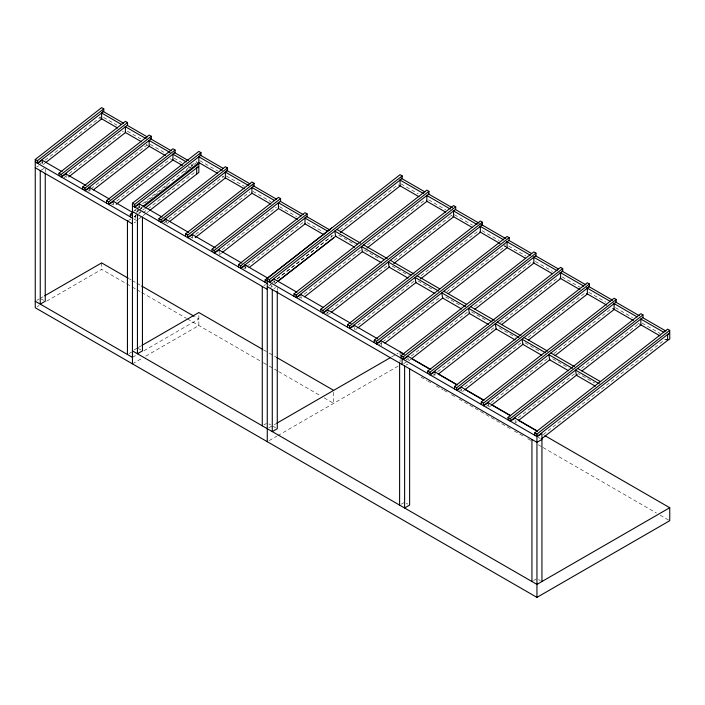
<?xml version="1.0" encoding="UTF-8"?>
<svg xmlns="http://www.w3.org/2000/svg" width="705" height="705" viewBox="0 0 705 705"><rect width="100%" height="100%" fill="white"/><g stroke="black" fill="none" stroke-linecap="round" stroke-linejoin="round"><path stroke-width="0.53" stroke-dasharray="3.52 2.64" d="M40.247 163.93L101.643 116.325M43.243 164.494L44.961 163.155M64.014 177.651L65.732 176.312M69.169 173.624L123.269 131.28M87.781 191.372L90.355 189.363M91.209 188.684L147.037 145.001M111.54 205.093L113.258 203.754M116.695 201.066L170.795 158.713M137.44 207.702L139.158 206.353M142.595 203.674L196.695 161.427M134.62 210.98L136.338 209.641M137.202 208.962L140.656 206.274M144.966 202.908L168.248 184.728M184.631 171.932L196.695 162.502M140.436 208.257L142.154 206.918M136.303 212.17L139.793 209.447M140.586 208.821L142.304 207.481M136.752 212.214L138.48 210.874M139.343 210.196L141.925 208.178M134.153 216.752L137.616 214.047M138.436 213.403L141.925 210.68M142.718 210.055L144.516 208.654M143.036 212.778L194.562 172.434M138.303 219.37L146.032 213.342M146.887 212.663L148.605 211.324M163.983 223.018L223.238 176.647M166.979 223.582L168.698 222.242M190.526 238.343L192.245 237.003M195.673 234.324L249.781 191.971M222.216 249.64L276.316 207.288M219.193 254.902L221.775 252.883M243.604 268.993L246.177 266.975M247.041 266.305L302.859 222.613M277.012 278.942L329.394 237.938M272.28 282.837L333.817 234.774M339.88 230.033L397.946 184.684L400.079 185.917M274.853 283.533L276.571 282.194M275.285 283.392L277.012 282.035M299.035 298.277L300.771 296.928M304.234 294.214L360.572 250.222M367.499 244.802L424.701 200.123M325.789 313.725L389.098 264.278M394.254 260.251L451.456 215.571L453.588 216.805M328.786 314.28L330.522 312.932M357.735 325.111L414.073 281.11M421.008 275.699L478.21 231.02M355.54 329.728L357.276 328.371M379.29 344.622L381.89 342.586M382.762 341.907L440.828 296.558M446.891 291.817L504.956 246.468L504.956 244.512M406.045 360.061L407.781 358.713M411.244 356.007L469.354 310.614M474.509 306.587L531.711 261.907L533.844 263.141M409.05 360.616L410.777 359.268M432.799 375.509L496.108 326.054M500.4 322.714L558.466 277.356M459.554 390.958L461.29 389.601M464.754 386.895L522.863 341.502M528.019 337.475L585.221 292.804L587.353 294.029M462.559 391.513L464.287 390.156M486.3 406.406L549.618 356.95M553.901 353.602L611.975 308.244L614.108 309.477M489.305 406.961L491.041 405.604M518.254 417.783L574.593 373.782M581.528 368.371L638.721 323.692L640.863 324.926M515.188 423.079L516.924 421.722M577.104 374.725L578.505 373.624L594.597 382.921M543.273 434.588L665.476 339.14L667.617 340.374M36.916 166.785L38.581 165.825M41.084 170.152L44.415 168.231M134.109 210.557L135.783 209.588M139.114 213.439L140.78 212.478M128.275 220.489L130.778 219.052M134.109 217.122L135.774 216.162M134.109 222.895L135.774 221.934M36.916 300.286L39.048 299.052M39.991 298.506L43.789 296.32M37.145 306.64L39.048 305.538M46.636 301.158L101.652 269.389L131.192 286.45M134.109 349.909L137.184 348.129M138.136 347.583L140.982 345.943M129.112 353.513L131.606 352.068M132.443 357.356L136.611 354.95M143.829 350.79L198.845 319.021L195.038 316.818M263.943 285.507L265.609 284.547M132.443 363.842L141.934 358.369M145.724 356.175L198.845 325.507L198.845 312.535M268.949 285.692L270.614 284.732M270.614 287.437L272.28 286.468L268.482 284.282M273.945 288.574L275.611 287.614M263.943 424.868L266.446 423.423M268.949 427.75L275.814 423.784M391.548 356.968L398.184 353.135M269.178 440.599L276.765 436.21M277.708 435.664L398.184 366.106M403.78 363.533L406.283 362.088M406.283 364.978L407.948 364.018M401.277 504.154L403.78 502.709M533.615 580.559L536.108 579.113M401.039 183.899L418.188 193.804M428.666 199.859L445.824 209.755M454.399 214.708L472.5 225.159M482.026 230.667L499.184 240.564M508.71 246.071L525.86 255.968M535.395 261.476L552.544 271.372M562.07 276.88L580.18 287.332M588.754 292.284L605.903 302.181M615.43 307.688L632.588 317.585M642.114 323.093L660.215 333.544M450.354 214.84L452.266 215.941M503.714 245.648L505.626 246.75M638.078 323.225L639.981 324.318M665.705 339.175L667.617 340.277M504.956 246.468L507.098 247.693M338.673 235.162L354.765 244.459M364.476 250.063L379.625 258.805M392.174 266.058L408.274 275.347M417.986 280.951L434.077 290.248M445.683 296.946L461.784 306.234M471.486 311.848L487.587 321.136M499.193 327.834L515.284 337.131M524.996 342.736L541.096 352.033M552.694 358.73L568.794 368.019M199.779 160.643L217.827 171.059M226.367 175.986L244.415 186.402M252.954 191.337L271.002 201.753M279.541 206.688L296.638 216.558M307.08 222.586L323.225 231.91M222.339 176.127L224.234 177.219M190.984 164.591L192.888 165.693M103.547 117.427L116.889 125.129M127.367 131.174L140.709 138.876M150.235 144.384L164.529 152.632M174.056 158.131L181.678 162.538M188.35 166.389L190.253 167.49M99.502 117.559L101.643 118.793M146.199 144.516L148.103 145.609M538.144 437.259L540.277 438.492M270.138 284.309L271.566 285.137M421.052 377.113L426.763 380.418M427.715 380.964L432.482 383.714M436.298 385.917L442.96 389.768M443.921 390.323L447.728 392.518M451.544 394.721L455.351 396.924M459.166 399.118L510.623 428.834M514.43 431.028L523.004 435.981M527.772 438.73L530.627 440.378M538.25 444.785L542.066 446.988M543.017 447.534L656.408 513.002M660.224 515.205L669.75 520.704M133.633 218.77L137.44 220.973M263.414 349.812L268.164 352.553M269.116 353.099L275.761 356.933M129.288 278.863L131.192 279.964M132.143 280.511L135.959 282.714M136.911 283.26L140.727 285.463M132.143 286.997L135.959 289.2M136.911 289.746L140.727 291.949M141.679 292.496L186.464 318.352M187.415 318.907L262.463 362.238M263.414 362.784L268.164 365.525M269.116 366.071L277.655 371.006M278.607 371.553L320.387 395.672M324.185 397.867L333.676 403.348L333.676 390.376M138.277 348.464L140.78 349.909M268.949 423.899L270.614 424.868M273.117 426.305L275.611 427.75M406.283 503.194L407.948 504.154M538.611 579.589L540.277 580.559M41.084 298.841L43.587 300.286M515.188 420.171L515.188 422.11M488.442 404.732L488.442 406.662M461.687 389.283L461.687 391.222M434.932 373.835L434.932 375.774M408.177 358.387L408.177 360.325M400.087 353.117L400.087 355.285M400.087 359.612L400.087 361.771M381.423 342.947L381.423 345.855M354.677 327.499L354.677 329.438M331.535 235.32L331.535 237.241M327.922 312.051L327.922 314.959M301.167 296.602L301.167 298.541M277.276 287.755L277.276 289.958M274.412 281.163L274.412 283.102M245.737 265.38L245.737 269.248M219.193 250.055L219.193 253.932M192.659 234.73L192.659 238.607M166.116 219.414L166.116 223.282M139.581 204.089L139.581 207.966M137.44 209.729L137.44 211.923M135.307 214.937L135.307 218.814M113.681 201.48L113.681 205.358M101.652 262.903L101.652 269.389M89.914 187.759L89.914 191.637M66.147 174.038L66.147 177.916M45.252 168.839L45.252 172.126M42.388 160.317L42.388 164.194"/><path stroke-width="1.06" d="M544.921 435.664L669.75 507.732L669.75 520.704L536.946 597.382L35.25 307.732L35.25 159.471L101.643 107.618L103.776 108.852L103.776 111.346L37.383 163.207L37.383 160.705L103.776 108.852M45.816 162.485L101.643 118.889L101.643 113.011M59.017 175.695L59.017 173.192L125.402 121.339L127.543 122.573L127.543 125.067L61.15 176.929L61.15 174.426L127.543 122.573M68.729 176.876L125.402 132.611L125.402 126.733M82.776 189.416L82.776 186.913L149.169 135.06L151.302 136.294L151.302 138.788L84.917 190.65L84.917 188.147L151.302 136.294M93.351 189.918L149.169 146.332L149.169 140.454M106.543 203.137L106.543 200.634L172.936 148.781L175.069 150.015L175.069 152.509L108.676 204.371L108.676 201.859L175.069 150.015M116.254 204.309L172.936 160.053L172.936 154.175M132.443 363.842L132.443 203.243L198.836 151.39L200.969 152.624L200.969 155.118L134.576 206.97L134.576 204.468L200.969 152.624M130.31 216.858L130.31 214.355L132.893 212.328M143.009 206.248L198.836 162.652L198.836 156.783M143.653 206.829L198.836 163.736L197.409 162.917M145.292 208.046L198.836 166.23L198.836 163.736M149.469 210.654L198.836 172.434L198.836 166.662L196.695 167.896L196.695 173.765M158.986 221.062L158.986 218.559L225.371 166.715L227.512 167.949L227.512 170.443L161.119 222.295L161.119 219.793L227.512 167.949M169.553 221.573L225.371 177.977L225.371 172.108M185.521 236.387L185.521 233.884L251.914 182.031L254.047 183.265L254.047 185.759L187.653 237.62L187.653 235.118L254.047 183.265M195.232 237.567L251.914 193.302L251.914 187.424M212.064 251.711L212.064 249.209L278.449 197.356L280.59 198.59L280.59 201.084L214.197 252.945L214.197 250.442L280.59 198.59M222.63 252.214L278.449 208.627L278.449 202.749M238.598 267.028L238.598 264.525L304.992 212.681L307.124 213.915L307.124 216.409L240.74 268.261L240.74 265.759L307.124 213.915M249.173 267.539L304.992 223.943L304.992 218.074M265.142 282.352L265.142 279.85L331.535 228.006M267.274 441.691L267.274 278.378L400.061 174.681L402.194 175.915L402.194 178.409L269.416 282.115L269.407 279.612L402.194 175.915M278.29 280.846L333.668 237.938M277.885 281.357L335.95 236.008M340.286 232.624L400.079 185.917L400.079 180.048M294.038 296.32L294.038 293.818L426.816 190.121L428.948 191.355L428.948 193.849L296.171 297.554L296.171 295.051L428.948 191.355M304.639 296.805L362.705 251.447M367.041 248.063L426.842 201.357L426.842 195.488M320.793 311.769L320.784 309.266L453.562 205.569L455.703 206.803L455.703 209.297L322.916 313.002L327.922 310.112M322.925 313.002L322.916 310.5L455.703 206.803M331.385 312.253L389.451 266.895M393.787 263.511L453.588 216.805L453.588 210.936M347.539 327.217L347.539 324.714L480.316 221.018L482.458 222.251L482.458 224.745L349.671 328.451L349.671 325.948L482.458 222.251M358.14 327.702L416.206 282.344M420.541 278.96L480.343 232.253L480.343 226.384M374.293 342.656L374.293 340.154L507.071 236.466L509.204 237.691L509.204 240.185L376.426 343.89L376.426 341.387L509.204 237.691M384.895 343.141L442.96 297.792M448.16 293.729L507.098 247.693L507.098 241.824M401.048 358.105L401.048 355.602L533.826 251.905L535.959 253.139L535.959 255.633L403.181 359.339L403.181 356.836L535.959 253.139M411.649 358.589L469.715 313.231M474.914 309.178L533.844 263.141L533.844 257.272M427.803 373.553L427.794 371.05L560.581 267.354L562.713 268.587L562.713 271.081L429.935 374.787L429.935 372.284L562.713 268.587M438.395 374.038L496.47 328.68M501.669 324.617L560.598 278.59L560.598 272.72M454.558 388.993L454.549 386.499L587.336 282.802L589.468 284.036L589.468 286.521L456.69 390.226L456.681 387.724L589.468 284.036M465.159 389.477L523.225 344.128M528.424 340.066L587.353 294.029L587.353 288.16M481.303 404.441L481.303 401.947L614.081 298.25L616.214 299.475L616.214 301.969L483.436 405.675L483.436 403.172L616.214 299.475M491.905 404.926L549.971 359.576M555.17 355.514L614.108 309.477L614.108 303.608M508.058 419.889L508.049 417.386L640.836 313.69L642.969 314.923L642.969 317.417L510.191 421.123L510.191 418.62L642.969 314.923M518.66 420.374L576.725 375.016M581.925 370.953L640.863 324.926L640.863 319.057M534.813 435.337L534.804 432.835L667.591 329.138L669.724 330.372L669.724 332.866L536.946 436.571L536.946 597.382M541.942 581.519L541.942 433.681L536.946 436.571L536.946 434.068L669.724 330.372M541.942 438.528L667.617 340.374L667.617 334.505L669.75 333.271L669.75 339.043L667.617 340.277M37.383 163.207L42.388 160.317M61.15 176.929L66.147 174.038M84.917 190.65L89.914 187.759M108.676 204.371L113.681 201.48M134.576 206.97L139.581 204.089M161.119 222.295L166.116 219.414M44.732 295.765L101.652 262.903L128.336 278.308M187.653 237.62L192.659 234.73M214.197 252.945L219.193 250.055M240.74 268.261L245.737 265.38M141.934 345.397L198.845 312.535L262.463 349.266M269.416 282.115L274.412 279.224M296.171 297.554L301.167 294.672M349.671 328.451L354.677 325.56M376.426 343.89L381.423 341.008L404.265 354.192M276.765 423.238L390.596 357.514M403.181 359.339L408.177 356.457M429.935 374.787L434.932 371.896M456.69 390.226L461.687 387.345M483.436 405.675L488.442 402.793M510.191 421.123L515.188 418.232M541.942 439.453L536.946 442.343L267.283 286.653M669.75 507.732L536.946 584.401L132.443 350.87M401.039 178.127L424.859 191.883M428.666 194.087L452.495 207.834M455.351 209.491L479.171 223.238M481.074 224.34L505.855 238.643M508.71 240.299L531.579 253.5M535.395 255.704L558.263 268.905M562.07 271.099L585.89 284.855M588.754 286.503L612.574 300.26M615.43 301.907L639.259 315.664M643.066 317.867L665.934 331.068M399.85 179.916L423.679 193.663M426.534 195.32L450.354 209.068M453.218 210.716L477.038 224.472M479.893 226.12L503.714 239.876M506.578 241.524L530.398 255.28M533.253 256.928L557.082 270.685M559.937 272.333L583.758 286.089M586.622 287.737L610.442 301.493M613.297 303.141L637.117 316.898M640.933 319.101L663.802 332.302M399.85 185.688L418.911 196.686M426.534 201.092L445.595 212.09M453.218 216.497L472.271 227.495M479.893 231.901L499.907 243.454M506.578 247.305L525.63 258.303M533.253 262.709L552.315 273.707M559.937 278.105L579.951 289.658M586.622 293.509L606.626 305.062M613.297 308.913L633.31 320.467M640.933 324.873L659.986 335.871M336.858 229.433L360.528 243.102M363.613 244.882L387.283 258.541M390.358 260.321L414.029 273.989M417.113 275.77L439.841 288.891M443.868 291.218L466.595 304.331M470.623 306.657L494.293 320.326M497.377 322.106L521.048 335.774M524.123 337.554L547.803 351.222M550.878 352.993L574.549 366.662M577.633 368.442L600.36 381.564M357.479 244.194L334.752 231.073L335.624 236.254L354.562 247.191M384.234 259.643L361.506 246.521L362.379 251.703L381.308 262.639M410.98 275.082L388.261 261.969L389.125 267.151L408.063 278.078M438.686 291.077L415.016 277.409L415.88 282.599L434.818 293.527M465.441 306.525L441.762 292.857L442.634 298.039L461.572 308.975M492.187 321.965L468.517 308.305L469.389 313.487L488.327 324.423M518.942 337.413L495.271 323.745L496.144 328.935L515.073 339.863M545.696 352.861L522.026 339.193L522.89 344.375L541.828 355.311M572.451 368.31L548.781 354.641L549.644 359.823L568.582 370.76M599.206 383.749L575.527 370.081L576.399 375.271L595.337 386.199M199.779 154.862L223.52 168.574M226.367 170.213L250.108 183.917M252.954 185.565L276.695 199.268M280.493 201.463L303.282 214.62M306.129 216.268L329.869 229.971M198.599 156.651L222.339 170.354M225.186 171.994L248.927 185.706M251.773 187.345L274.562 200.502M278.36 202.696L301.15 215.853M304.948 218.048L327.737 231.205M198.599 162.423L217.589 173.386M225.186 177.775L244.177 188.737M251.773 193.117L270.764 204.089M278.36 208.469L297.351 219.431M304.948 223.82L323.939 234.783M102.595 111.099L123.56 123.208M127.367 125.402L147.38 136.955M150.235 138.603L171.2 150.711M174.056 152.359L188.35 160.608M101.414 112.879L121.419 124.432M125.234 126.636L146.199 138.735M149.055 140.392L170.02 152.492M172.875 154.139L186.217 161.842M101.414 118.66L117.612 128.01M125.234 132.408L141.432 141.758M149.055 146.164L165.252 155.514M171.923 159.365L182.401 165.419M274.175 279.092L296.964 292.249M300.762 294.434L323.551 307.591M327.349 309.786L351.09 323.489M353.936 325.137L377.677 338.841M408.063 356.386L430.852 369.543M434.65 371.738L457.439 384.895M461.237 387.08L484.027 400.237M487.825 402.432L510.614 415.589M514.412 417.783L537.201 430.94M400.087 352.042L403.894 354.236M411.517 358.642L429.627 369.094M438.202 374.047L456.302 384.498M464.877 389.451L482.987 399.902M491.561 404.855L510.623 415.853M518.245 420.259L537.298 431.257M139.343 203.948L162.132 217.105M164.979 218.753L188.72 232.456M192.518 234.65L215.307 247.807M219.105 250.002L241.894 263.159M244.741 264.798L267.53 277.955M267.274 278.378L269.407 279.612M294.038 293.818L296.171 295.051M320.784 309.266L322.916 310.5M347.539 324.714L349.671 325.948M374.293 340.154L376.426 341.387M401.048 355.602L403.181 356.836M427.794 371.05L429.935 372.284M454.549 386.499L456.681 387.724M481.303 401.947L483.436 403.172M508.049 417.386L510.191 418.62M534.804 432.835L536.946 434.068M267.283 280.881L536.946 436.571M132.443 203.243L134.576 204.468M158.986 218.559L161.119 219.793M185.521 233.884L187.653 235.118M212.064 249.209L214.197 250.442M238.598 264.525L240.74 265.759M265.142 279.85L267.274 281.083M132.443 205.745L267.283 283.586M132.443 211.518L267.283 289.358M42.159 160.185L62.163 171.738M65.979 173.941L85.984 185.494M88.848 187.142L109.813 199.242M113.62 201.445L132.681 212.452M35.25 159.471L37.383 160.705M59.017 173.192L61.15 174.426M82.776 186.913L84.917 188.147M106.543 200.634L108.676 201.859M130.31 214.355L132.443 215.58M35.25 161.974L132.443 218.083M35.25 167.746L132.443 223.864M276.712 357.488L333.676 390.376M141.679 286.01L194.087 316.272M35.25 301.246L132.443 357.356M531.94 439.453L531.94 581.519M409.614 368.556L409.614 505.115L404.608 508.005L404.608 365.939M402.114 358.722L402.114 364.494M399.612 363.057L399.612 505.115M277.276 291.059L277.276 428.711L272.28 431.601L272.28 289.535M262.278 286.468L262.278 425.829M142.445 216.999L142.445 350.87L137.44 353.76L137.44 214.399M127.438 220.973L127.438 354.474M45.252 173.219L45.252 301.246L40.247 304.128L40.247 170.636"/></g></svg>
